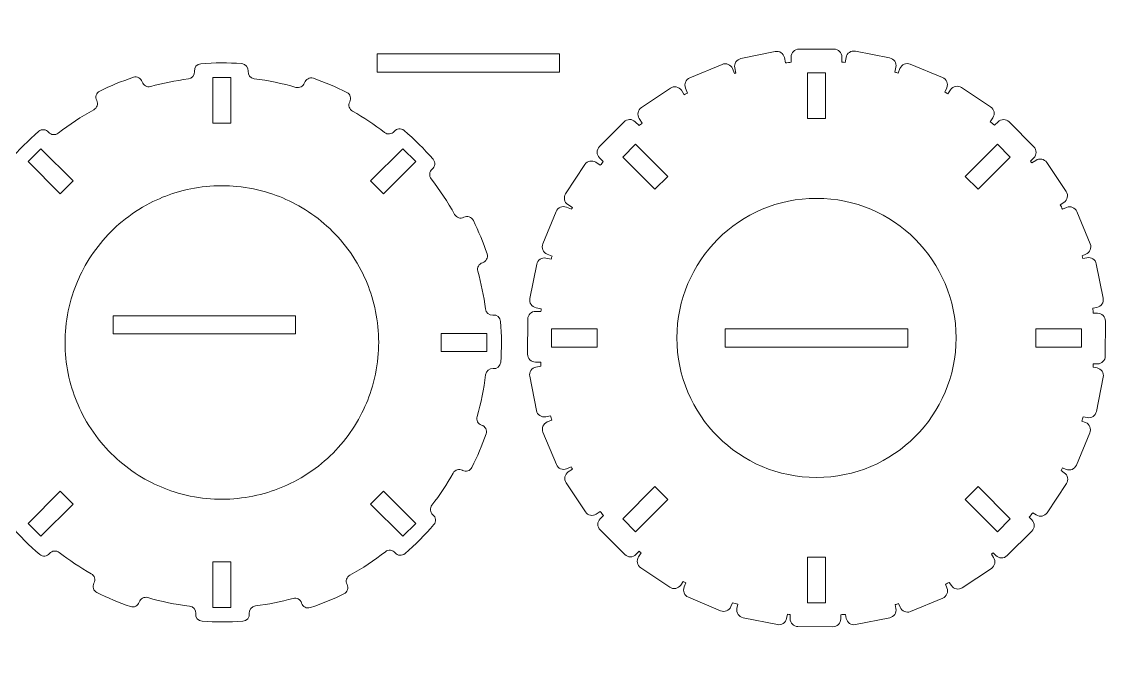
# Model space of a CAD drawing. Header units: centimetres. Extents: x -162 to 162, y -134 to 134.
# Drawn here: x 120.7 to 139.14, y -26.18 to -15.44 of the extents above; entities that cross this region are included whole.
import ezdxf

# ---------------------------------------------------------------- set-up
doc = ezdxf.new("R2010")
doc.units = ezdxf.units.CM
doc.header["$MEASUREMENT"] = 0
doc.layers.add('Capa 1', color=7, linetype='Continuous')
doc.layers.add('GUIDE', color=7, linetype='Continuous')

msp = doc.modelspace()

# ---------------------------------------------------------------- linework, layer by layer
at = {"layer": 'Capa 1', "lineweight": 9}
for points, knots in [([(126.62947, -15.97156), (126.62947, -15.97156), (129.67747, -15.97156), (129.67747, -15.97156), (129.67747, -15.97156), (129.67747, -16.27598), (129.67747, -16.27598), (129.67747, -16.27598), (126.62947, -16.27598), (126.62947, -16.27598), (126.62947, -16.27598), (126.62947, -15.97156), (126.62947, -15.97156)], [0, 0, 0, 0, 0.25, 0.25, 0.25, 0.5, 0.5, 0.5, 0.75, 0.75, 0.75, 1, 1, 1, 1]), ([(138.66112, -21.15157), (138.7336, -21.15173), (138.79301, -21.09258), (138.79319, -21.02012), (138.79319, -21.02012), (138.79451, -20.43667), (138.79451, -20.43667), (138.79467, -20.3642), (138.73553, -20.30478), (138.66307, -20.3046), (138.66307, -20.3046), (138.59243, -20.30445), (138.59243, -20.30445), (138.58993, -20.27682), (138.58756, -20.24918), (138.58457, -20.2217), (138.58457, -20.2217), (138.65356, -20.20784), (138.65356, -20.20784), (138.7246, -20.19355), (138.77105, -20.12375), (138.75676, -20.05271), (138.75676, -20.05271), (138.64179, -19.48068), (138.64179, -19.48068), (138.62753, -19.40964), (138.5577, -19.3632), (138.48666, -19.37747), (138.48666, -19.37747), (138.41641, -19.39159), (138.41641, -19.39159), (138.41195, -19.37673), (138.40823, -19.36158), (138.40363, -19.34681), (138.40363, -19.34681), (138.46916, -19.31978), (138.46916, -19.31978), (138.53616, -19.29217), (138.56836, -19.21475), (138.54074, -19.14776), (138.54074, -19.14776), (138.31832, -18.60835), (138.31832, -18.60835), (138.2907, -18.54136), (138.21329, -18.50915), (138.14629, -18.53678), (138.14629, -18.53678), (138.07764, -18.56509), (138.07764, -18.56509), (138.06554, -18.54217), (138.05367, -18.51914), (138.04119, -18.49646), (138.04119, -18.49646), (138.1027, -18.45521), (138.1027, -18.45521), (138.16288, -18.41487), (138.17912, -18.33259), (138.13875, -18.27241), (138.13875, -18.27241), (137.8138, -17.78781), (137.8138, -17.78781), (137.77344, -17.72763), (137.69118, -17.7114), (137.631, -17.75176), (137.631, -17.75176), (137.56706, -17.79463), (137.56706, -17.79463), (137.55892, -17.78467), (137.5508, -17.77471), (137.54258, -17.76482), (137.54258, -17.76482), (137.59723, -17.71055), (137.59723, -17.71055), (137.64865, -17.65949), (137.64894, -17.57564), (137.59787, -17.52422), (137.59787, -17.52422), (137.18673, -17.11025), (137.18673, -17.11025), (137.13566, -17.05882), (137.05181, -17.05854), (137.00039, -17.10961), (137.00039, -17.10961), (136.94401, -17.16558), (136.94401, -17.16558), (136.91982, -17.14541), (136.89502, -17.12597), (136.87041, -17.10628), (136.87041, -17.10628), (136.91477, -17.03935), (136.91477, -17.03935), (136.95481, -16.97896), (136.93813, -16.89677), (136.87775, -16.85674), (136.87775, -16.85674), (136.39141, -16.53439), (136.39141, -16.53439), (136.331, -16.49434), (136.24884, -16.51102), (136.20881, -16.57141), (136.20881, -16.57141), (136.16394, -16.6391), (136.16394, -16.6391), (136.14767, -16.63036), (136.13097, -16.62236), (136.11459, -16.61382), (136.11459, -16.61382), (136.14577, -16.53797), (136.14577, -16.53797), (136.17334, -16.47096), (136.14106, -16.39357), (136.07404, -16.36601), (136.07404, -16.36601), (135.53445, -16.14406), (135.53445, -16.14406), (135.46743, -16.11649), (135.39004, -16.14877), (135.36248, -16.21578), (135.36248, -16.21578), (135.33085, -16.2927), (135.33085, -16.2927), (135.31334, -16.28736), (135.29549, -16.28279), (135.27787, -16.27766), (135.27787, -16.27766), (135.29416, -16.1952), (135.29416, -16.1952), (135.30822, -16.12412), (135.26155, -16.05445), (135.19045, -16.0404), (135.19045, -16.0404), (134.61807, -15.92728), (134.61807, -15.92728), (134.54698, -15.91323), (134.47732, -15.9599), (134.46327, -16.03098), (134.46327, -16.03098), (134.44666, -16.11499), (134.44666, -16.11499), (134.42865, -16.11318), (134.41033, -16.11246), (134.39226, -16.11086), (134.39226, -16.11086), (134.39226, -16.02404), (134.39226, -16.02404), (134.39226, -15.95158), (134.33298, -15.89228), (134.2605, -15.89228), (134.2605, -15.89228), (133.67704, -15.89228), (133.67704, -15.89228), (133.60459, -15.89228), (133.54529, -15.95158), (133.54529, -16.02404), (133.54529, -16.02404), (133.54529, -16.11221), (133.54529, -16.11221), (133.5138, -16.11512), (133.48245, -16.1185), (133.45114, -16.12205), (133.45114, -16.12205), (133.43324, -16.03549), (133.43324, -16.03549), (133.41858, -15.96454), (133.34851, -15.91848), (133.27755, -15.93316), (133.27755, -15.93316), (132.70618, -16.05129), (132.70618, -16.05129), (132.6352, -16.06595), (132.58915, -16.13602), (132.60382, -16.20698), (132.60382, -16.20698), (132.62171, -16.29347), (132.62171, -16.29347), (132.61375, -16.2959), (132.60561, -16.29792), (132.59768, -16.30039), (132.59768, -16.30039), (132.56405, -16.2192), (132.56405, -16.2192), (132.53633, -16.15226), (132.45886, -16.12018), (132.39191, -16.14789), (132.39191, -16.14789), (131.85286, -16.37117), (131.85286, -16.37117), (131.78591, -16.39891), (131.75382, -16.47636), (131.78156, -16.54331), (131.78156, -16.54331), (131.81599, -16.62647), (131.81599, -16.62647), (131.79757, -16.6362), (131.77881, -16.64539), (131.76052, -16.65538), (131.76052, -16.65538), (131.71085, -16.58113), (131.71085, -16.58113), (131.67056, -16.5209), (131.58832, -16.5046), (131.52809, -16.54489), (131.52809, -16.54489), (131.04315, -16.86934), (131.04315, -16.86934), (130.98293, -16.90964), (130.96662, -16.9919), (131.00692, -17.05212), (131.00692, -17.05212), (131.05754, -17.12776), (131.05754, -17.12776), (131.03969, -17.14225), (131.02196, -17.15683), (131.00435, -17.17158), (131.00435, -17.17158), (130.9398, -17.10738), (130.9398, -17.10738), (130.88843, -17.05628), (130.80458, -17.0565), (130.75347, -17.10788), (130.75347, -17.10788), (130.34202, -17.52156), (130.34202, -17.52156), (130.29092, -17.57294), (130.29115, -17.65679), (130.34253, -17.70788), (130.34253, -17.70788), (130.40671, -17.77174), (130.40671, -17.77174), (130.38979, -17.79215), (130.3738, -17.81334), (130.35722, -17.83406), (130.35722, -17.83406), (130.28084, -17.78381), (130.28084, -17.78381), (130.22031, -17.74398), (130.13819, -17.76092), (130.09835, -17.82146), (130.09835, -17.82146), (129.77764, -18.30886), (129.77764, -18.30886), (129.73782, -18.36939), (129.75475, -18.45151), (129.81528, -18.49135), (129.81528, -18.49135), (129.89017, -18.54063), (129.89017, -18.54063), (129.88514, -18.55), (129.88056, -18.55966), (129.8756, -18.56908), (129.8756, -18.56908), (129.79234, -18.5347), (129.79234, -18.5347), (129.72535, -18.50705), (129.64793, -18.53921), (129.62027, -18.6062), (129.62027, -18.6062), (129.39758, -19.14549), (129.39758, -19.14549), (129.36994, -19.21247), (129.40211, -19.2899), (129.46909, -19.31756), (129.46909, -19.31756), (129.55036, -19.35112), (129.55036, -19.35112), (129.54525, -19.36758), (129.54113, -19.38446), (129.53619, -19.40101), (129.53619, -19.40101), (129.44906, -19.38362), (129.44906, -19.38362), (129.378, -19.36943), (129.30825, -19.41598), (129.29407, -19.48704), (129.29407, -19.48704), (129.17989, -20.05923), (129.17989, -20.05923), (129.16572, -20.1303), (129.21225, -20.20003), (129.28331, -20.21421), (129.28331, -20.21421), (129.36947, -20.23141), (129.36947, -20.23141), (129.36795, -20.24578), (129.36651, -20.26019), (129.36511, -20.2746), (129.36511, -20.2746), (129.27726, -20.27424), (129.27726, -20.27424), (129.2048, -20.27393), (129.14526, -20.33297), (129.14496, -20.40544), (129.14496, -20.40544), (129.14251, -20.98889), (129.14251, -20.98889), (129.14222, -21.06135), (129.20125, -21.12089), (129.2737, -21.12119), (129.2737, -21.12119), (129.36085, -21.12156), (129.36085, -21.12156), (129.36272, -21.14368), (129.36372, -21.16606), (129.36591, -21.1881), (129.36591, -21.1881), (129.28163, -21.20462), (129.28163, -21.20462), (129.21053, -21.21856), (129.16375, -21.28814), (129.17769, -21.35925), (129.17769, -21.35925), (129.28992, -21.93183), (129.28992, -21.93183), (129.30386, -22.00294), (129.37345, -22.04971), (129.44456, -22.03577), (129.44456, -22.03577), (129.52717, -22.01957), (129.52717, -22.01957), (129.53405, -22.04332), (129.54019, -22.06739), (129.54744, -22.09098), (129.54744, -22.09098), (129.47081, -22.12272), (129.47081, -22.12272), (129.40386, -22.15047), (129.37179, -22.22794), (129.39953, -22.29489), (129.39953, -22.29489), (129.62287, -22.83391), (129.62287, -22.83391), (129.65062, -22.90085), (129.72808, -22.93293), (129.79503, -22.90518), (129.79503, -22.90518), (129.87074, -22.87381), (129.87074, -22.87381), (129.87731, -22.88635), (129.88343, -22.89916), (129.89011, -22.91162), (129.89011, -22.91162), (129.82234, -22.95652), (129.82234, -22.95652), (129.76192, -22.99654), (129.74525, -23.07871), (129.78528, -23.13912), (129.78528, -23.13912), (130.10753, -23.62552), (130.10753, -23.62552), (130.14754, -23.68592), (130.22972, -23.70259), (130.29013, -23.66258), (130.29013, -23.66258), (130.35713, -23.61819), (130.35713, -23.61819), (130.37453, -23.63994), (130.39142, -23.66208), (130.40919, -23.68351), (130.40919, -23.68351), (130.35317, -23.73963), (130.35317, -23.73963), (130.30197, -23.79091), (130.30203, -23.87476), (130.35332, -23.92596), (130.35332, -23.92596), (130.76623, -24.33818), (130.76623, -24.33818), (130.81751, -24.38937), (130.90136, -24.38931), (130.95255, -24.33803), (130.95255, -24.33803), (131.00722, -24.28327), (131.00722, -24.28327), (131.01835, -24.29258), (131.02934, -24.30207), (131.04056, -24.31127), (131.04056, -24.31127), (130.99763, -24.3751), (130.99763, -24.3751), (130.95717, -24.43521), (130.97327, -24.51751), (131.03339, -24.55795), (131.03339, -24.55795), (131.5175, -24.88364), (131.5175, -24.88364), (131.57761, -24.92409), (131.65991, -24.908), (131.70035, -24.84786), (131.70035, -24.84786), (131.74181, -24.78624), (131.74181, -24.78624), (131.75679, -24.79449), (131.77169, -24.80283), (131.78675, -24.81092), (131.78675, -24.81092), (131.75809, -24.87904), (131.75809, -24.87904), (131.72998, -24.94584), (131.76163, -25.02348), (131.82842, -25.05158), (131.82842, -25.05158), (132.36621, -25.27789), (132.36621, -25.27789), (132.433, -25.306), (132.51064, -25.27435), (132.53875, -25.20755), (132.53875, -25.20755), (132.56657, -25.14145), (132.56657, -25.14145), (132.59517, -25.15058), (132.62401, -25.15915), (132.65285, -25.16774), (132.65285, -25.16774), (132.63885, -25.23821), (132.63885, -25.23821), (132.62473, -25.30929), (132.67132, -25.37899), (132.7424, -25.39312), (132.7424, -25.39312), (133.31467, -25.5068), (133.31467, -25.5068), (133.38576, -25.52094), (133.45546, -25.47433), (133.46958, -25.40325), (133.46958, -25.40325), (133.48325, -25.3344), (133.48325, -25.3344), (133.49793, -25.33596), (133.51262, -25.33737), (133.52733, -25.3388), (133.52733, -25.3388), (133.52707, -25.40902), (133.52707, -25.40902), (133.52678, -25.48148), (133.58583, -25.541), (133.6583, -25.54128), (133.6583, -25.54128), (134.24176, -25.54355), (134.24176, -25.54355), (134.31423, -25.54383), (134.37374, -25.48477), (134.37402, -25.41232), (134.37402, -25.41232), (134.3743, -25.34287), (134.3743, -25.34287), (134.40007, -25.34069), (134.42616, -25.33957), (134.45182, -25.33696), (134.45182, -25.33696), (134.46501, -25.40357), (134.46501, -25.40357), (134.47909, -25.47466), (134.54876, -25.52129), (134.61984, -25.50722), (134.61984, -25.50722), (135.1922, -25.39389), (135.1922, -25.39389), (135.26327, -25.37981), (135.30992, -25.31014), (135.29584, -25.23905), (135.29584, -25.23905), (135.28283, -25.17332), (135.28283, -25.17332), (135.30187, -25.16773), (135.32119, -25.16285), (135.34013, -25.15704), (135.34013, -25.15704), (135.36529, -25.21808), (135.36529, -25.21808), (135.39289, -25.28509), (135.4703, -25.31732), (135.5373, -25.28971), (135.5373, -25.28971), (136.07676, -25.06742), (136.07676, -25.06742), (136.14376, -25.03982), (136.17598, -24.9624), (136.14838, -24.89541), (136.14838, -24.89541), (136.12315, -24.83417), (136.12315, -24.83417), (136.14387, -24.82332), (136.1651, -24.81331), (136.18565, -24.80215), (136.18565, -24.80215), (136.22178, -24.8563), (136.22178, -24.8563), (136.262, -24.91658), (136.34423, -24.93298), (136.4045, -24.89276), (136.4045, -24.89276), (136.88982, -24.56887), (136.88982, -24.56887), (136.95009, -24.52865), (136.96648, -24.44643), (136.92627, -24.38616), (136.92627, -24.38616), (136.88951, -24.33107), (136.88951, -24.33107), (136.89916, -24.32328), (136.9092, -24.31597), (136.91875, -24.30809), (136.91875, -24.30809), (136.96482, -24.35474), (136.96482, -24.35474), (137.01572, -24.40631), (137.09959, -24.40684), (137.15114, -24.35593), (137.15114, -24.35593), (137.56635, -23.94601), (137.56635, -23.94601), (137.61791, -23.89509), (137.61844, -23.81126), (137.56753, -23.75968), (137.56753, -23.75968), (137.52097, -23.7125), (137.52097, -23.7125), (137.54176, -23.68784), (137.56235, -23.663), (137.58265, -23.6379), (137.58265, -23.6379), (137.63773, -23.67465), (137.63773, -23.67465), (137.698, -23.71487), (137.78023, -23.69846), (137.82044, -23.63819), (137.82044, -23.63819), (138.1443, -23.15284), (138.1443, -23.15284), (138.18451, -23.09257), (138.1681, -23.01034), (138.10783, -22.97013), (138.10783, -22.97013), (138.05371, -22.93401), (138.05371, -22.93401), (138.06178, -22.91913), (138.06897, -22.90371), (138.07689, -22.88875), (138.07689, -22.88875), (138.13782, -22.91415), (138.13782, -22.91415), (138.20471, -22.94203), (138.28223, -22.91013), (138.31012, -22.84324), (138.31012, -22.84324), (138.53461, -22.30469), (138.53461, -22.30469), (138.5625, -22.23781), (138.53058, -22.16028), (138.4637, -22.13239), (138.4637, -22.13239), (138.4031, -22.10713), (138.4031, -22.10713), (138.41031, -22.08405), (138.41626, -22.06045), (138.42309, -22.03722), (138.42309, -22.03722), (138.48874, -22.0503), (138.48874, -22.0503), (138.5598, -22.06447), (138.62954, -22.01791), (138.64369, -21.94685), (138.64369, -21.94685), (138.75778, -21.37465), (138.75778, -21.37465), (138.77195, -21.30358), (138.7254, -21.23385), (138.65433, -21.21968), (138.65433, -21.21968), (138.58765, -21.20639), (138.58765, -21.20639), (138.58953, -21.18817), (138.5905, -21.16969), (138.59216, -21.15141), (138.59216, -21.15141), (138.66112, -21.15157), (138.66112, -21.15157)], [0, 0, 0, 0, 0.00520833, 0.00520833, 0.00520833, 0.01041667, 0.01041667, 0.01041667, 0.015625, 0.015625, 0.015625, 0.02083333, 0.02083333, 0.02083333, 0.02604167, 0.02604167, 0.02604167, 0.03125, 0.03125, 0.03125, 0.03645833, 0.03645833, 0.03645833, 0.04166667, 0.04166667, 0.04166667, 0.046875, 0.046875, 0.046875, 0.05208333, 0.05208333, 0.05208333, 0.05729167, 0.05729167, 0.05729167, 0.0625, 0.0625, 0.0625, 0.06770833, 0.06770833, 0.06770833, 0.07291667, 0.07291667, 0.07291667, 0.078125, 0.078125, 0.078125, 0.08333333, 0.08333333, 0.08333333, 0.08854167, 0.08854167, 0.08854167, 0.09375, 0.09375, 0.09375, 0.09895833, 0.09895833, 0.09895833, 0.10416667, 0.10416667, 0.10416667, 0.109375, 0.109375, 0.109375, 0.11458333, 0.11458333, 0.11458333, 0.11979167, 0.11979167, 0.11979167, 0.125, 0.125, 0.125, 0.13020833, 0.13020833, 0.13020833, 0.13541667, 0.13541667, 0.13541667, 0.140625, 0.140625, 0.140625, 0.14583333, 0.14583333, 0.14583333, 0.15104167, 0.15104167, 0.15104167, 0.15625, 0.15625, 0.15625, 0.16145833, 0.16145833, 0.16145833, 0.16666667, 0.16666667, 0.16666667, 0.171875, 0.171875, 0.171875, 0.17708333, 0.17708333, 0.17708333, 0.18229167, 0.18229167, 0.18229167, 0.1875, 0.1875, 0.1875, 0.19270833, 0.19270833, 0.19270833, 0.19791667, 0.19791667, 0.19791667, 0.203125, 0.203125, 0.203125, 0.20833333, 0.20833333, 0.20833333, 0.21354167, 0.21354167, 0.21354167, 0.21875, 0.21875, 0.21875, 0.22395833, 0.22395833, 0.22395833, 0.22916667, 0.22916667, 0.22916667, 0.234375, 0.234375, 0.234375, 0.23958333, 0.23958333, 0.23958333, 0.24479167, 0.24479167, 0.24479167, 0.25, 0.25, 0.25, 0.25520833, 0.25520833, 0.25520833, 0.26041667, 0.26041667, 0.26041667, 0.265625, 0.265625, 0.265625, 0.27083333, 0.27083333, 0.27083333, 0.27604167, 0.27604167, 0.27604167, 0.28125, 0.28125, 0.28125, 0.28645833, 0.28645833, 0.28645833, 0.29166667, 0.29166667, 0.29166667, 0.296875, 0.296875, 0.296875, 0.30208333, 0.30208333, 0.30208333, 0.30729167, 0.30729167, 0.30729167, 0.3125, 0.3125, 0.3125, 0.31770833, 0.31770833, 0.31770833, 0.32291667, 0.32291667, 0.32291667, 0.328125, 0.328125, 0.328125, 0.33333333, 0.33333333, 0.33333333, 0.33854167, 0.33854167, 0.33854167, 0.34375, 0.34375, 0.34375, 0.34895833, 0.34895833, 0.34895833, 0.35416667, 0.35416667, 0.35416667, 0.359375, 0.359375, 0.359375, 0.36458333, 0.36458333, 0.36458333, 0.36979167, 0.36979167, 0.36979167, 0.375, 0.375, 0.375, 0.38020833, 0.38020833, 0.38020833, 0.38541667, 0.38541667, 0.38541667, 0.390625, 0.390625, 0.390625, 0.39583333, 0.39583333, 0.39583333, 0.40104167, 0.40104167, 0.40104167, 0.40625, 0.40625, 0.40625, 0.41145833, 0.41145833, 0.41145833, 0.41666667, 0.41666667, 0.41666667, 0.421875, 0.421875, 0.421875, 0.42708333, 0.42708333, 0.42708333, 0.43229167, 0.43229167, 0.43229167, 0.4375, 0.4375, 0.4375, 0.44270833, 0.44270833, 0.44270833, 0.44791667, 0.44791667, 0.44791667, 0.453125, 0.453125, 0.453125, 0.45833333, 0.45833333, 0.45833333, 0.46354167, 0.46354167, 0.46354167, 0.46875, 0.46875, 0.46875, 0.47395833, 0.47395833, 0.47395833, 0.47916667, 0.47916667, 0.47916667, 0.484375, 0.484375, 0.484375, 0.48958333, 0.48958333, 0.48958333, 0.49479167, 0.49479167, 0.49479167, 0.5, 0.5, 0.5, 0.50520833, 0.50520833, 0.50520833, 0.51041667, 0.51041667, 0.51041667, 0.515625, 0.515625, 0.515625, 0.52083333, 0.52083333, 0.52083333, 0.52604167, 0.52604167, 0.52604167, 0.53125, 0.53125, 0.53125, 0.53645833, 0.53645833, 0.53645833, 0.54166667, 0.54166667, 0.54166667, 0.546875, 0.546875, 0.546875, 0.55208333, 0.55208333, 0.55208333, 0.55729167, 0.55729167, 0.55729167, 0.5625, 0.5625, 0.5625, 0.56770833, 0.56770833, 0.56770833, 0.57291667, 0.57291667, 0.57291667, 0.578125, 0.578125, 0.578125, 0.58333333, 0.58333333, 0.58333333, 0.58854167, 0.58854167, 0.58854167, 0.59375, 0.59375, 0.59375, 0.59895833, 0.59895833, 0.59895833, 0.60416667, 0.60416667, 0.60416667, 0.609375, 0.609375, 0.609375, 0.61458333, 0.61458333, 0.61458333, 0.61979167, 0.61979167, 0.61979167, 0.625, 0.625, 0.625, 0.63020833, 0.63020833, 0.63020833, 0.63541667, 0.63541667, 0.63541667, 0.640625, 0.640625, 0.640625, 0.64583333, 0.64583333, 0.64583333, 0.65104167, 0.65104167, 0.65104167, 0.65625, 0.65625, 0.65625, 0.66145833, 0.66145833, 0.66145833, 0.66666667, 0.66666667, 0.66666667, 0.671875, 0.671875, 0.671875, 0.67708333, 0.67708333, 0.67708333, 0.68229167, 0.68229167, 0.68229167, 0.6875, 0.6875, 0.6875, 0.69270833, 0.69270833, 0.69270833, 0.69791667, 0.69791667, 0.69791667, 0.703125, 0.703125, 0.703125, 0.70833333, 0.70833333, 0.70833333, 0.71354167, 0.71354167, 0.71354167, 0.71875, 0.71875, 0.71875, 0.72395833, 0.72395833, 0.72395833, 0.72916667, 0.72916667, 0.72916667, 0.734375, 0.734375, 0.734375, 0.73958333, 0.73958333, 0.73958333, 0.74479167, 0.74479167, 0.74479167, 0.75, 0.75, 0.75, 0.75520833, 0.75520833, 0.75520833, 0.76041667, 0.76041667, 0.76041667, 0.765625, 0.765625, 0.765625, 0.77083333, 0.77083333, 0.77083333, 0.77604167, 0.77604167, 0.77604167, 0.78125, 0.78125, 0.78125, 0.78645833, 0.78645833, 0.78645833, 0.79166667, 0.79166667, 0.79166667, 0.796875, 0.796875, 0.796875, 0.80208333, 0.80208333, 0.80208333, 0.80729167, 0.80729167, 0.80729167, 0.8125, 0.8125, 0.8125, 0.81770833, 0.81770833, 0.81770833, 0.82291667, 0.82291667, 0.82291667, 0.828125, 0.828125, 0.828125, 0.83333333, 0.83333333, 0.83333333, 0.83854167, 0.83854167, 0.83854167, 0.84375, 0.84375, 0.84375, 0.84895833, 0.84895833, 0.84895833, 0.85416667, 0.85416667, 0.85416667, 0.859375, 0.859375, 0.859375, 0.86458333, 0.86458333, 0.86458333, 0.86979167, 0.86979167, 0.86979167, 0.875, 0.875, 0.875, 0.88020833, 0.88020833, 0.88020833, 0.88541667, 0.88541667, 0.88541667, 0.890625, 0.890625, 0.890625, 0.89583333, 0.89583333, 0.89583333, 0.90104167, 0.90104167, 0.90104167, 0.90625, 0.90625, 0.90625, 0.91145833, 0.91145833, 0.91145833, 0.91666667, 0.91666667, 0.91666667, 0.921875, 0.921875, 0.921875, 0.92708333, 0.92708333, 0.92708333, 0.93229167, 0.93229167, 0.93229167, 0.9375, 0.9375, 0.9375, 0.94270833, 0.94270833, 0.94270833, 0.94791667, 0.94791667, 0.94791667, 0.953125, 0.953125, 0.953125, 0.95833333, 0.95833333, 0.95833333, 0.96354167, 0.96354167, 0.96354167, 0.96875, 0.96875, 0.96875, 0.97395833, 0.97395833, 0.97395833, 0.97916667, 0.97916667, 0.97916667, 0.984375, 0.984375, 0.984375, 0.98958333, 0.98958333, 0.98958333, 0.99479167, 0.99479167, 0.99479167, 1, 1, 1, 1]), ([(123.47522, -16.39157), (123.25974, -16.41899), (123.04981, -16.46179), (122.84617, -16.51829), (122.78535, -16.53516), (122.72242, -16.50171), (122.70395, -16.44137), (122.70395, -16.44137), (122.70375, -16.44071), (122.70375, -16.44071), (122.6848, -16.37872), (122.61824, -16.34328), (122.55674, -16.36377), (122.36323, -16.42829), (122.17593, -16.50517), (121.99532, -16.59304), (121.93705, -16.62139), (121.91438, -16.69312), (121.94415, -16.75068), (121.94415, -16.75068), (121.94436, -16.75106), (121.94436, -16.75106), (121.9734, -16.80722), (121.95155, -16.87539), (121.89616, -16.90586), (121.68697, -17.02091), (121.48837, -17.15185), (121.30224, -17.29745), (121.25242, -17.33642), (121.18118, -17.32969), (121.14096, -17.28087), (121.14096, -17.28087), (121.14095, -17.28086), (121.14095, -17.28086), (121.09966, -17.23074), (121.02445, -17.22345), (120.97542, -17.26602), (120.80289, -17.41581), (120.6416, -17.5777), (120.49308, -17.75049), (120.45076, -17.79972), (120.45846, -17.87485), (120.50876, -17.9159), (120.50876, -17.9159), (120.50905, -17.91613), (120.50905, -17.91613), (120.55795, -17.95604), (120.56502, -18.02705), (120.52637, -18.07697), (120.39546, -18.2461), (120.27677, -18.42475), (120.1712, -18.61142), (120.14014, -18.66635), (120.07193, -18.68732), (120.01622, -18.6577), (120.01622, -18.6577), (120.01556, -18.65735), (120.01556, -18.65735), (119.95833, -18.62693), (119.8863, -18.64881), (119.85731, -18.70677), (119.76713, -18.88704), (119.68852, -19.07371), (119.622, -19.26563), (119.60076, -19.32692), (119.63543, -19.39386), (119.69723, -19.41353), (119.69723, -19.41353), (119.69747, -19.41361), (119.69747, -19.41361), (119.75774, -19.43278), (119.79052, -19.4964), (119.77286, -19.55714), (119.70715, -19.78318), (119.65897, -20.01601), (119.62997, -20.25403), (119.62233, -20.31682), (119.56718, -20.36254), (119.50422, -20.35646), (119.50422, -20.35646), (119.50421, -20.35645), (119.50421, -20.35645), (119.43957, -20.35021), (119.38125, -20.39806), (119.3767, -20.46284), (119.36089, -20.68741), (119.36097, -20.91567), (119.37845, -21.14646), (119.38336, -21.2112), (119.44195, -21.25908), (119.50655, -21.25254), (119.50655, -21.25254), (119.50692, -21.2525), (119.50692, -21.2525), (119.56972, -21.24615), (119.62492, -21.29153), (119.63289, -21.35414), (119.6603, -21.56961), (119.7031, -21.77953), (119.7596, -21.98318), (119.77647, -22.044), (119.74303, -22.10694), (119.68267, -22.1254), (119.68267, -22.1254), (119.68203, -22.1256), (119.68203, -22.1256), (119.62004, -22.14455), (119.58459, -22.21111), (119.60509, -22.2726), (119.6696, -22.46613), (119.74648, -22.65343), (119.83435, -22.83403), (119.8627, -22.89231), (119.93443, -22.91498), (119.99199, -22.8852), (119.99199, -22.8852), (119.99238, -22.885), (119.99238, -22.885), (120.04853, -22.85596), (120.1167, -22.8778), (120.14717, -22.9332), (120.26223, -23.14239), (120.39317, -23.34099), (120.53876, -23.52712), (120.57773, -23.57693), (120.571, -23.64818), (120.52219, -23.68839), (120.52219, -23.68839), (120.52217, -23.6884), (120.52217, -23.6884), (120.47206, -23.7297), (120.46476, -23.8049), (120.50734, -23.85394), (120.65712, -24.02646), (120.81901, -24.18775), (120.9918, -24.33627), (121.04104, -24.37858), (121.11616, -24.37088), (121.15721, -24.32058), (121.15721, -24.32058), (121.15744, -24.32031), (121.15744, -24.32031), (121.19735, -24.27139), (121.26836, -24.26433), (121.31828, -24.30297), (121.48741, -24.43389), (121.66607, -24.55259), (121.85273, -24.65816), (121.90766, -24.68923), (121.92863, -24.75742), (121.89901, -24.81314), (121.89901, -24.81314), (121.89867, -24.81379), (121.89867, -24.81379), (121.86824, -24.87101), (121.89012, -24.94304), (121.94808, -24.97204), (122.12835, -25.06222), (122.31501, -25.14082), (122.50693, -25.20734), (122.56822, -25.22858), (122.63517, -25.19391), (122.65484, -25.1321), (122.65484, -25.1321), (122.65491, -25.13188), (122.65491, -25.13188), (122.67409, -25.0716), (122.73771, -25.03883), (122.79844, -25.05648), (123.02448, -25.12221), (123.25733, -25.17037), (123.49534, -25.19937), (123.55812, -25.20702), (123.60385, -25.26217), (123.59777, -25.32512), (123.59777, -25.32512), (123.59776, -25.32516), (123.59776, -25.32516), (123.59152, -25.38979), (123.63937, -25.4481), (123.70415, -25.45267), (123.92872, -25.46846), (124.15699, -25.46839), (124.38777, -25.4509), (124.45252, -25.446), (124.50039, -25.3874), (124.49385, -25.32281), (124.49385, -25.32281), (124.49382, -25.32244), (124.49382, -25.32244), (124.48746, -25.25964), (124.53284, -25.20444), (124.59546, -25.19647), (124.81092, -25.16905), (125.02084, -25.12624), (125.22449, -25.06974), (125.28531, -25.05287), (125.34825, -25.08632), (125.36671, -25.14667), (125.36671, -25.14667), (125.36691, -25.14732), (125.36691, -25.14732), (125.38587, -25.20931), (125.45242, -25.24477), (125.51392, -25.22426), (125.70744, -25.15974), (125.89474, -25.08286), (126.07534, -24.995), (126.13361, -24.96666), (126.15629, -24.89493), (126.12651, -24.83736), (126.12651, -24.83736), (126.12631, -24.83696), (126.12631, -24.83696), (126.09727, -24.78081), (126.11912, -24.71265), (126.17451, -24.68217), (126.3837, -24.56712), (126.58229, -24.43619), (126.76842, -24.29059), (126.81824, -24.25161), (126.88949, -24.25835), (126.9297, -24.30717), (126.9297, -24.30717), (126.9297, -24.30717), (126.9297, -24.30717), (126.971, -24.35729), (127.0462, -24.36459), (127.09524, -24.32202), (127.26777, -24.17223), (127.42905, -24.01034), (127.57758, -23.83754), (127.61989, -23.78831), (127.61219, -23.71318), (127.5619, -23.67213), (127.5619, -23.67213), (127.56162, -23.67191), (127.56162, -23.67191), (127.5127, -23.63199), (127.50565, -23.56099), (127.54429, -23.51107), (127.67521, -23.34195), (127.79389, -23.16329), (127.89946, -22.97662), (127.93053, -22.9217), (127.99872, -22.90072), (128.05444, -22.93034), (128.05444, -22.93034), (128.0551, -22.93069), (128.0551, -22.93069), (128.11231, -22.9611), (128.18434, -22.93922), (128.21333, -22.88127), (128.30353, -22.701), (128.38213, -22.51433), (128.44865, -22.32241), (128.46988, -22.26113), (128.43522, -22.19418), (128.37342, -22.17452), (128.37342, -22.17452), (128.37319, -22.17444), (128.37319, -22.17444), (128.31291, -22.15526), (128.28014, -22.09165), (128.2978, -22.03091), (128.36352, -21.80486), (128.41168, -21.57203), (128.44069, -21.33401), (128.44834, -21.27123), (128.50348, -21.22551), (128.56644, -21.23159), (128.56644, -21.23159), (128.56647, -21.23158), (128.56647, -21.23158), (128.6311, -21.23783), (128.68941, -21.18997), (128.69397, -21.12519), (128.70976, -20.90062), (128.70968, -20.67236), (128.69221, -20.44158), (128.6873, -20.37685), (128.6287, -20.32896), (128.56411, -20.3355), (128.56411, -20.3355), (128.56375, -20.33554), (128.56375, -20.33554), (128.50095, -20.34189), (128.44575, -20.29651), (128.43778, -20.2339), (128.41036, -20.01843), (128.36755, -19.8085), (128.31105, -19.60485), (128.29418, -19.54404), (128.32763, -19.4811), (128.38798, -19.46264), (128.38798, -19.46264), (128.38863, -19.46245), (128.38863, -19.46245), (128.45061, -19.44349), (128.48606, -19.37693), (128.46557, -19.31544), (128.40106, -19.12192), (128.32418, -18.93462), (128.23632, -18.75401), (128.20797, -18.69574), (128.13624, -18.67306), (128.07867, -18.70284), (128.07867, -18.70284), (128.07827, -18.70305), (128.07827, -18.70305), (128.02212, -18.73209), (127.95396, -18.71024), (127.92349, -18.65485), (127.80842, -18.44567), (127.6775, -18.24706), (127.53189, -18.06093), (127.49292, -18.01111), (127.49965, -17.93987), (127.54847, -17.89965), (127.54847, -17.89965), (127.54848, -17.89964), (127.54848, -17.89964), (127.5986, -17.85834), (127.6059, -17.78314), (127.56333, -17.7341), (127.41354, -17.56157), (127.25164, -17.40029), (127.07885, -17.25177), (127.02962, -17.20946), (126.95449, -17.21716), (126.91345, -17.26745), (126.91345, -17.26745), (126.91322, -17.26774), (126.91322, -17.26774), (126.8733, -17.31664), (126.8023, -17.32371), (126.75238, -17.28506), (126.58327, -17.15414), (126.4046, -17.03545), (126.21793, -16.92988), (126.16301, -16.89882), (126.14203, -16.83062), (126.17165, -16.77491), (126.17165, -16.77491), (126.172, -16.77424), (126.172, -16.77424), (126.20241, -16.71702), (126.18053, -16.64499), (126.12258, -16.616), (125.94231, -16.52582), (125.75563, -16.44721), (125.56371, -16.38069), (125.50243, -16.35945), (125.43548, -16.39412), (125.41582, -16.45592), (125.41582, -16.45592), (125.41574, -16.45616), (125.41574, -16.45616), (125.39656, -16.51643), (125.33295, -16.54921), (125.2722, -16.53155), (125.04617, -16.46583), (124.81334, -16.41766), (124.57533, -16.38866), (124.51254, -16.38101), (124.46682, -16.32587), (124.4729, -16.26291), (124.4729, -16.26291), (124.4729, -16.26289), (124.4729, -16.26289), (124.47914, -16.19825), (124.43128, -16.13994), (124.36651, -16.13539), (124.14194, -16.11958), (123.91367, -16.11966), (123.68289, -16.13714), (123.61815, -16.14205), (123.57027, -16.20064), (123.57681, -16.26524), (123.57681, -16.26524), (123.57685, -16.26561), (123.57685, -16.26561), (123.58321, -16.32841), (123.53783, -16.38361), (123.47522, -16.39157)], [0, 0, 0, 0, 0.0078125, 0.0078125, 0.0078125, 0.015625, 0.015625, 0.015625, 0.0234375, 0.0234375, 0.0234375, 0.03125, 0.03125, 0.03125, 0.0390625, 0.0390625, 0.0390625, 0.046875, 0.046875, 0.046875, 0.0546875, 0.0546875, 0.0546875, 0.0625, 0.0625, 0.0625, 0.0703125, 0.0703125, 0.0703125, 0.078125, 0.078125, 0.078125, 0.0859375, 0.0859375, 0.0859375, 0.09375, 0.09375, 0.09375, 0.1015625, 0.1015625, 0.1015625, 0.109375, 0.109375, 0.109375, 0.1171875, 0.1171875, 0.1171875, 0.125, 0.125, 0.125, 0.1328125, 0.1328125, 0.1328125, 0.140625, 0.140625, 0.140625, 0.1484375, 0.1484375, 0.1484375, 0.15625, 0.15625, 0.15625, 0.1640625, 0.1640625, 0.1640625, 0.171875, 0.171875, 0.171875, 0.1796875, 0.1796875, 0.1796875, 0.1875, 0.1875, 0.1875, 0.1953125, 0.1953125, 0.1953125, 0.203125, 0.203125, 0.203125, 0.2109375, 0.2109375, 0.2109375, 0.21875, 0.21875, 0.21875, 0.2265625, 0.2265625, 0.2265625, 0.234375, 0.234375, 0.234375, 0.2421875, 0.2421875, 0.2421875, 0.25, 0.25, 0.25, 0.2578125, 0.2578125, 0.2578125, 0.265625, 0.265625, 0.265625, 0.2734375, 0.2734375, 0.2734375, 0.28125, 0.28125, 0.28125, 0.2890625, 0.2890625, 0.2890625, 0.296875, 0.296875, 0.296875, 0.3046875, 0.3046875, 0.3046875, 0.3125, 0.3125, 0.3125, 0.3203125, 0.3203125, 0.3203125, 0.328125, 0.328125, 0.328125, 0.3359375, 0.3359375, 0.3359375, 0.34375, 0.34375, 0.34375, 0.3515625, 0.3515625, 0.3515625, 0.359375, 0.359375, 0.359375, 0.3671875, 0.3671875, 0.3671875, 0.375, 0.375, 0.375, 0.3828125, 0.3828125, 0.3828125, 0.390625, 0.390625, 0.390625, 0.3984375, 0.3984375, 0.3984375, 0.40625, 0.40625, 0.40625, 0.4140625, 0.4140625, 0.4140625, 0.421875, 0.421875, 0.421875, 0.4296875, 0.4296875, 0.4296875, 0.4375, 0.4375, 0.4375, 0.4453125, 0.4453125, 0.4453125, 0.453125, 0.453125, 0.453125, 0.4609375, 0.4609375, 0.4609375, 0.46875, 0.46875, 0.46875, 0.4765625, 0.4765625, 0.4765625, 0.484375, 0.484375, 0.484375, 0.4921875, 0.4921875, 0.4921875, 0.5, 0.5, 0.5, 0.5078125, 0.5078125, 0.5078125, 0.515625, 0.515625, 0.515625, 0.5234375, 0.5234375, 0.5234375, 0.53125, 0.53125, 0.53125, 0.5390625, 0.5390625, 0.5390625, 0.546875, 0.546875, 0.546875, 0.5546875, 0.5546875, 0.5546875, 0.5625, 0.5625, 0.5625, 0.5703125, 0.5703125, 0.5703125, 0.578125, 0.578125, 0.578125, 0.5859375, 0.5859375, 0.5859375, 0.59375, 0.59375, 0.59375, 0.6015625, 0.6015625, 0.6015625, 0.609375, 0.609375, 0.609375, 0.6171875, 0.6171875, 0.6171875, 0.625, 0.625, 0.625, 0.6328125, 0.6328125, 0.6328125, 0.640625, 0.640625, 0.640625, 0.6484375, 0.6484375, 0.6484375, 0.65625, 0.65625, 0.65625, 0.6640625, 0.6640625, 0.6640625, 0.671875, 0.671875, 0.671875, 0.6796875, 0.6796875, 0.6796875, 0.6875, 0.6875, 0.6875, 0.6953125, 0.6953125, 0.6953125, 0.703125, 0.703125, 0.703125, 0.7109375, 0.7109375, 0.7109375, 0.71875, 0.71875, 0.71875, 0.7265625, 0.7265625, 0.7265625, 0.734375, 0.734375, 0.734375, 0.7421875, 0.7421875, 0.7421875, 0.75, 0.75, 0.75, 0.7578125, 0.7578125, 0.7578125, 0.765625, 0.765625, 0.765625, 0.7734375, 0.7734375, 0.7734375, 0.78125, 0.78125, 0.78125, 0.7890625, 0.7890625, 0.7890625, 0.796875, 0.796875, 0.796875, 0.8046875, 0.8046875, 0.8046875, 0.8125, 0.8125, 0.8125, 0.8203125, 0.8203125, 0.8203125, 0.828125, 0.828125, 0.828125, 0.8359375, 0.8359375, 0.8359375, 0.84375, 0.84375, 0.84375, 0.8515625, 0.8515625, 0.8515625, 0.859375, 0.859375, 0.859375, 0.8671875, 0.8671875, 0.8671875, 0.875, 0.875, 0.875, 0.8828125, 0.8828125, 0.8828125, 0.890625, 0.890625, 0.890625, 0.8984375, 0.8984375, 0.8984375, 0.90625, 0.90625, 0.90625, 0.9140625, 0.9140625, 0.9140625, 0.921875, 0.921875, 0.921875, 0.9296875, 0.9296875, 0.9296875, 0.9375, 0.9375, 0.9375, 0.9453125, 0.9453125, 0.9453125, 0.953125, 0.953125, 0.953125, 0.9609375, 0.9609375, 0.9609375, 0.96875, 0.96875, 0.96875, 0.9765625, 0.9765625, 0.9765625, 0.984375, 0.984375, 0.984375, 0.9921875, 0.9921875, 0.9921875, 1, 1, 1, 1]), ([(123.88312, -17.12943), (123.88312, -17.12943), (123.88312, -16.36743), (123.88312, -16.36743), (123.88312, -16.36743), (124.18754, -16.36743), (124.18754, -16.36743), (124.18754, -16.36743), (124.18754, -17.12943), (124.18754, -17.12943), (124.18754, -17.12943), (123.88312, -17.12943), (123.88312, -17.12943)], [0, 0, 0, 0, 0.25, 0.25, 0.25, 0.5, 0.5, 0.5, 0.75, 0.75, 0.75, 1, 1, 1, 1]), ([(133.8163, -17.05332), (133.8163, -17.05332), (133.8163, -16.29132), (133.8163, -16.29132), (133.8163, -16.29132), (134.12072, -16.29132), (134.12072, -16.29132), (134.12072, -16.29132), (134.12072, -17.05332), (134.12072, -17.05332), (134.12072, -17.05332), (133.8163, -17.05332), (133.8163, -17.05332)], [0, 0, 0, 0, 0.25, 0.25, 0.25, 0.5, 0.5, 0.5, 0.75, 0.75, 0.75, 1, 1, 1, 1]), ([(131.26962, -18.23429), (131.26962, -18.23429), (130.73081, -17.69547), (130.73081, -17.69547), (130.73081, -17.69547), (130.94607, -17.48021), (130.94607, -17.48021), (130.94607, -17.48021), (131.48488, -18.01903), (131.48488, -18.01903), (131.48488, -18.01903), (131.26962, -18.23429), (131.26962, -18.23429)], [0, 0, 0, 0, 0.25, 0.25, 0.25, 0.5, 0.5, 0.5, 0.75, 0.75, 0.75, 1, 1, 1, 1]), ([(136.45214, -18.01903), (136.45214, -18.01903), (136.99096, -17.48021), (136.99096, -17.48021), (136.99096, -17.48021), (137.20622, -17.69547), (137.20622, -17.69547), (137.20622, -17.69547), (136.6674, -18.23429), (136.6674, -18.23429), (136.6674, -18.23429), (136.45214, -18.01903), (136.45214, -18.01903)], [0, 0, 0, 0, 0.25, 0.25, 0.25, 0.5, 0.5, 0.5, 0.75, 0.75, 0.75, 1, 1, 1, 1]), ([(121.33644, -18.31039), (121.33644, -18.31039), (120.79762, -17.77158), (120.79762, -17.77158), (120.79762, -17.77158), (121.01288, -17.55632), (121.01288, -17.55632), (121.01288, -17.55632), (121.5517, -18.09513), (121.5517, -18.09513), (121.5517, -18.09513), (121.33644, -18.31039), (121.33644, -18.31039)], [0, 0, 0, 0, 0.25, 0.25, 0.25, 0.5, 0.5, 0.5, 0.75, 0.75, 0.75, 1, 1, 1, 1]), ([(126.51896, -18.09513), (126.51896, -18.09513), (127.05777, -17.55632), (127.05777, -17.55632), (127.05777, -17.55632), (127.27303, -17.77158), (127.27303, -17.77158), (127.27303, -17.77158), (126.73422, -18.31039), (126.73422, -18.31039), (126.73422, -18.31039), (126.51896, -18.09513), (126.51896, -18.09513)], [0, 0, 0, 0, 0.25, 0.25, 0.25, 0.5, 0.5, 0.5, 0.75, 0.75, 0.75, 1, 1, 1, 1]), ([(124.82965, -18.29793), (124.98068, -18.34607), (125.12627, -18.40741), (125.2647, -18.48116), (125.41606, -18.56179), (125.55905, -18.65676), (125.69142, -18.7648), (125.82465, -18.8735), (125.947, -18.99545), (126.05685, -19.12855), (126.17392, -19.27035), (126.27609, -19.42529), (126.36176, -19.59081), (126.43349, -19.72939), (126.49365, -19.87531), (126.54013, -20.02786), (126.58915, -20.18873), (126.62367, -20.35653), (126.64125, -20.53018), (126.65894, -20.70494), (126.6587, -20.87736), (126.64261, -21.0458), (126.62478, -21.23244), (126.58699, -21.41401), (126.53141, -21.58834), (126.48327, -21.73937), (126.42194, -21.88497), (126.3482, -22.02341), (126.26757, -22.17474), (126.17259, -22.31774), (126.06456, -22.45013), (125.95585, -22.58333), (125.8339, -22.70569), (125.7008, -22.81554), (125.55899, -22.93261), (125.40406, -23.03478), (125.23854, -23.12045), (125.09995, -23.19218), (124.95405, -23.25233), (124.80149, -23.29882), (124.64063, -23.34783), (124.47283, -23.38235), (124.29917, -23.39993), (124.12441, -23.41762), (123.952, -23.41739), (123.78355, -23.40131), (123.59691, -23.38348), (123.41532, -23.34569), (123.241, -23.29011), (123.08996, -23.24196), (122.94438, -23.18062), (122.80595, -23.10688), (122.65459, -23.02626), (122.51161, -22.93127), (122.37923, -22.82324), (122.24602, -22.71452), (122.12365, -22.59259), (122.0138, -22.45949), (121.89674, -22.31767), (121.79456, -22.16275), (121.70889, -21.99723), (121.63717, -21.85866), (121.57702, -21.71273), (121.53053, -21.56018), (121.48152, -21.39931), (121.44699, -21.23152), (121.42941, -21.05786), (121.41171, -20.8831), (121.41197, -20.71069), (121.42805, -20.54224), (121.44588, -20.3556), (121.48368, -20.17403), (121.53924, -19.99971), (121.58738, -19.84868), (121.64872, -19.70307), (121.72246, -19.56464), (121.80309, -19.4133), (121.89807, -19.2703), (122.00611, -19.13792), (122.11482, -19.00471), (122.23677, -18.88234), (122.36986, -18.77249), (122.51168, -18.65543), (122.6666, -18.55326), (122.83212, -18.46759), (122.97071, -18.39587), (123.11662, -18.33571), (123.26918, -18.28922), (123.43004, -18.24021), (123.59784, -18.20569), (123.77149, -18.18811), (123.94626, -18.17042), (124.11867, -18.17066), (124.28711, -18.18675), (124.47376, -18.20457), (124.65533, -18.24236), (124.82965, -18.29793)], [0, 0, 0, 0, 0.03125, 0.03125, 0.03125, 0.0625, 0.0625, 0.0625, 0.09375, 0.09375, 0.09375, 0.125, 0.125, 0.125, 0.15625, 0.15625, 0.15625, 0.1875, 0.1875, 0.1875, 0.21875, 0.21875, 0.21875, 0.25, 0.25, 0.25, 0.28125, 0.28125, 0.28125, 0.3125, 0.3125, 0.3125, 0.34375, 0.34375, 0.34375, 0.375, 0.375, 0.375, 0.40625, 0.40625, 0.40625, 0.4375, 0.4375, 0.4375, 0.46875, 0.46875, 0.46875, 0.5, 0.5, 0.5, 0.53125, 0.53125, 0.53125, 0.5625, 0.5625, 0.5625, 0.59375, 0.59375, 0.59375, 0.625, 0.625, 0.625, 0.65625, 0.65625, 0.65625, 0.6875, 0.6875, 0.6875, 0.71875, 0.71875, 0.71875, 0.75, 0.75, 0.75, 0.78125, 0.78125, 0.78125, 0.8125, 0.8125, 0.8125, 0.84375, 0.84375, 0.84375, 0.875, 0.875, 0.875, 0.90625, 0.90625, 0.90625, 0.9375, 0.9375, 0.9375, 0.96875, 0.96875, 0.96875, 1, 1, 1, 1]), ([(133.96851, -23.04976), (132.68066, -23.04976), (131.63666, -22.00577), (131.63666, -20.71792), (131.63666, -19.43007), (132.68066, -18.38605), (133.96851, -18.38605), (135.25636, -18.38605), (136.30038, -19.43007), (136.30038, -20.71792), (136.30038, -22.00577), (135.25636, -23.04976), (133.96851, -23.04976)], [0, 0, 0, 0, 0.25, 0.25, 0.25, 0.5, 0.5, 0.5, 0.75, 0.75, 0.75, 1, 1, 1, 1]), ([(122.2167, -20.34718), (122.2167, -20.34718), (125.2647, -20.34718), (125.2647, -20.34718), (125.2647, -20.34718), (125.2647, -20.6516), (125.2647, -20.6516), (125.2647, -20.6516), (122.2167, -20.6516), (122.2167, -20.6516), (122.2167, -20.6516), (122.2167, -20.34718), (122.2167, -20.34718)], [0, 0, 0, 0, 0.25, 0.25, 0.25, 0.5, 0.5, 0.5, 0.75, 0.75, 0.75, 1, 1, 1, 1]), ([(127.69992, -20.64181), (127.69992, -20.64181), (128.46192, -20.64181), (128.46192, -20.64181), (128.46192, -20.64181), (128.46192, -20.94623), (128.46192, -20.94623), (128.46192, -20.94623), (127.69992, -20.94623), (127.69992, -20.94623), (127.69992, -20.94623), (127.69992, -20.64181), (127.69992, -20.64181)], [0, 0, 0, 0, 0.25, 0.25, 0.25, 0.5, 0.5, 0.5, 0.75, 0.75, 0.75, 1, 1, 1, 1]), ([(130.30392, -20.87013), (130.30392, -20.87013), (129.54192, -20.87013), (129.54192, -20.87013), (129.54192, -20.87013), (129.54192, -20.56571), (129.54192, -20.56571), (129.54192, -20.56571), (130.30392, -20.56571), (130.30392, -20.56571), (130.30392, -20.56571), (130.30392, -20.87013), (130.30392, -20.87013)], [0, 0, 0, 0, 0.25, 0.25, 0.25, 0.5, 0.5, 0.5, 0.75, 0.75, 0.75, 1, 1, 1, 1]), ([(132.4445, -20.5657), (132.4445, -20.5657), (135.4925, -20.5657), (135.4925, -20.5657), (135.4925, -20.5657), (135.4925, -20.87012), (135.4925, -20.87012), (135.4925, -20.87012), (132.4445, -20.87012), (132.4445, -20.87012), (132.4445, -20.87012), (132.4445, -20.5657), (132.4445, -20.5657)], [0, 0, 0, 0, 0.25, 0.25, 0.25, 0.5, 0.5, 0.5, 0.75, 0.75, 0.75, 1, 1, 1, 1]), ([(137.63311, -20.56571), (137.63311, -20.56571), (138.39511, -20.56571), (138.39511, -20.56571), (138.39511, -20.56571), (138.39511, -20.87013), (138.39511, -20.87013), (138.39511, -20.87013), (137.63311, -20.87013), (137.63311, -20.87013), (137.63311, -20.87013), (137.63311, -20.56571), (137.63311, -20.56571)], [0, 0, 0, 0, 0.25, 0.25, 0.25, 0.5, 0.5, 0.5, 0.75, 0.75, 0.75, 1, 1, 1, 1]), ([(131.48488, -23.41681), (131.48488, -23.41681), (130.94607, -23.95562), (130.94607, -23.95562), (130.94607, -23.95562), (130.73081, -23.74036), (130.73081, -23.74036), (130.73081, -23.74036), (131.26962, -23.20155), (131.26962, -23.20155), (131.26962, -23.20155), (131.48488, -23.41681), (131.48488, -23.41681)], [0, 0, 0, 0, 0.25, 0.25, 0.25, 0.5, 0.5, 0.5, 0.75, 0.75, 0.75, 1, 1, 1, 1]), ([(136.6674, -23.20155), (136.6674, -23.20155), (137.20622, -23.74036), (137.20622, -23.74036), (137.20622, -23.74036), (136.99096, -23.95562), (136.99096, -23.95562), (136.99096, -23.95562), (136.45214, -23.41681), (136.45214, -23.41681), (136.45214, -23.41681), (136.6674, -23.20155), (136.6674, -23.20155)], [0, 0, 0, 0, 0.25, 0.25, 0.25, 0.5, 0.5, 0.5, 0.75, 0.75, 0.75, 1, 1, 1, 1]), ([(121.5517, -23.49291), (121.5517, -23.49291), (121.01288, -24.03173), (121.01288, -24.03173), (121.01288, -24.03173), (120.79762, -23.81647), (120.79762, -23.81647), (120.79762, -23.81647), (121.33644, -23.27765), (121.33644, -23.27765), (121.33644, -23.27765), (121.5517, -23.49291), (121.5517, -23.49291)], [0, 0, 0, 0, 0.25, 0.25, 0.25, 0.5, 0.5, 0.5, 0.75, 0.75, 0.75, 1, 1, 1, 1]), ([(126.73422, -23.27765), (126.73422, -23.27765), (127.27303, -23.81647), (127.27303, -23.81647), (127.27303, -23.81647), (127.05777, -24.03173), (127.05777, -24.03173), (127.05777, -24.03173), (126.51896, -23.49291), (126.51896, -23.49291), (126.51896, -23.49291), (126.73422, -23.27765), (126.73422, -23.27765)], [0, 0, 0, 0, 0.25, 0.25, 0.25, 0.5, 0.5, 0.5, 0.75, 0.75, 0.75, 1, 1, 1, 1]), ([(124.18754, -24.45862), (124.18754, -24.45862), (124.18754, -25.22062), (124.18754, -25.22062), (124.18754, -25.22062), (123.88312, -25.22062), (123.88312, -25.22062), (123.88312, -25.22062), (123.88312, -24.45862), (123.88312, -24.45862), (123.88312, -24.45862), (124.18754, -24.45862), (124.18754, -24.45862)], [0, 0, 0, 0, 0.25, 0.25, 0.25, 0.5, 0.5, 0.5, 0.75, 0.75, 0.75, 1, 1, 1, 1]), ([(134.12072, -24.38251), (134.12072, -24.38251), (134.12072, -25.14451), (134.12072, -25.14451), (134.12072, -25.14451), (133.8163, -25.14451), (133.8163, -25.14451), (133.8163, -25.14451), (133.8163, -24.38251), (133.8163, -24.38251), (133.8163, -24.38251), (134.12072, -24.38251), (134.12072, -24.38251)], [0, 0, 0, 0, 0.25, 0.25, 0.25, 0.5, 0.5, 0.5, 0.75, 0.75, 0.75, 1, 1, 1, 1])]:
    msp.add_open_spline(points, degree=3, knots=knots, dxfattribs=at)
at = {"layer": 'GUIDE', "lineweight": 9}
for points in [[(154.95614, -133.81955), (154.95614, -133.81955), (-18.51418, -133.81955), (-18.51418, -133.81955), (-18.51418, -133.81955), (-18.51418, 9.29968), (-18.51418, 9.29968), (-18.51418, 9.29968), (154.95614, 9.29968), (154.95614, 9.29968), (154.95614, 9.29968), (154.95614, -133.81955), (154.95614, -133.81955)], [(-18.43797, -133.74342), (-18.43797, -133.74342), (154.87992, -133.74342), (154.87992, -133.74342), (154.87992, -133.74342), (154.87992, 9.22355), (154.87992, 9.22355), (154.87992, 9.22355), (-18.43797, 9.22355), (-18.43797, 9.22355), (-18.43797, 9.22355), (-18.43797, -133.74342), (-18.43797, -133.74342)]]:
    msp.add_open_spline(points, degree=3, knots=[0, 0, 0, 0, 0.25, 0.25, 0.25, 0.5, 0.5, 0.5, 0.75, 0.75, 0.75, 1, 1, 1, 1], dxfattribs=at)

doc.saveas('drawing.dxf')
